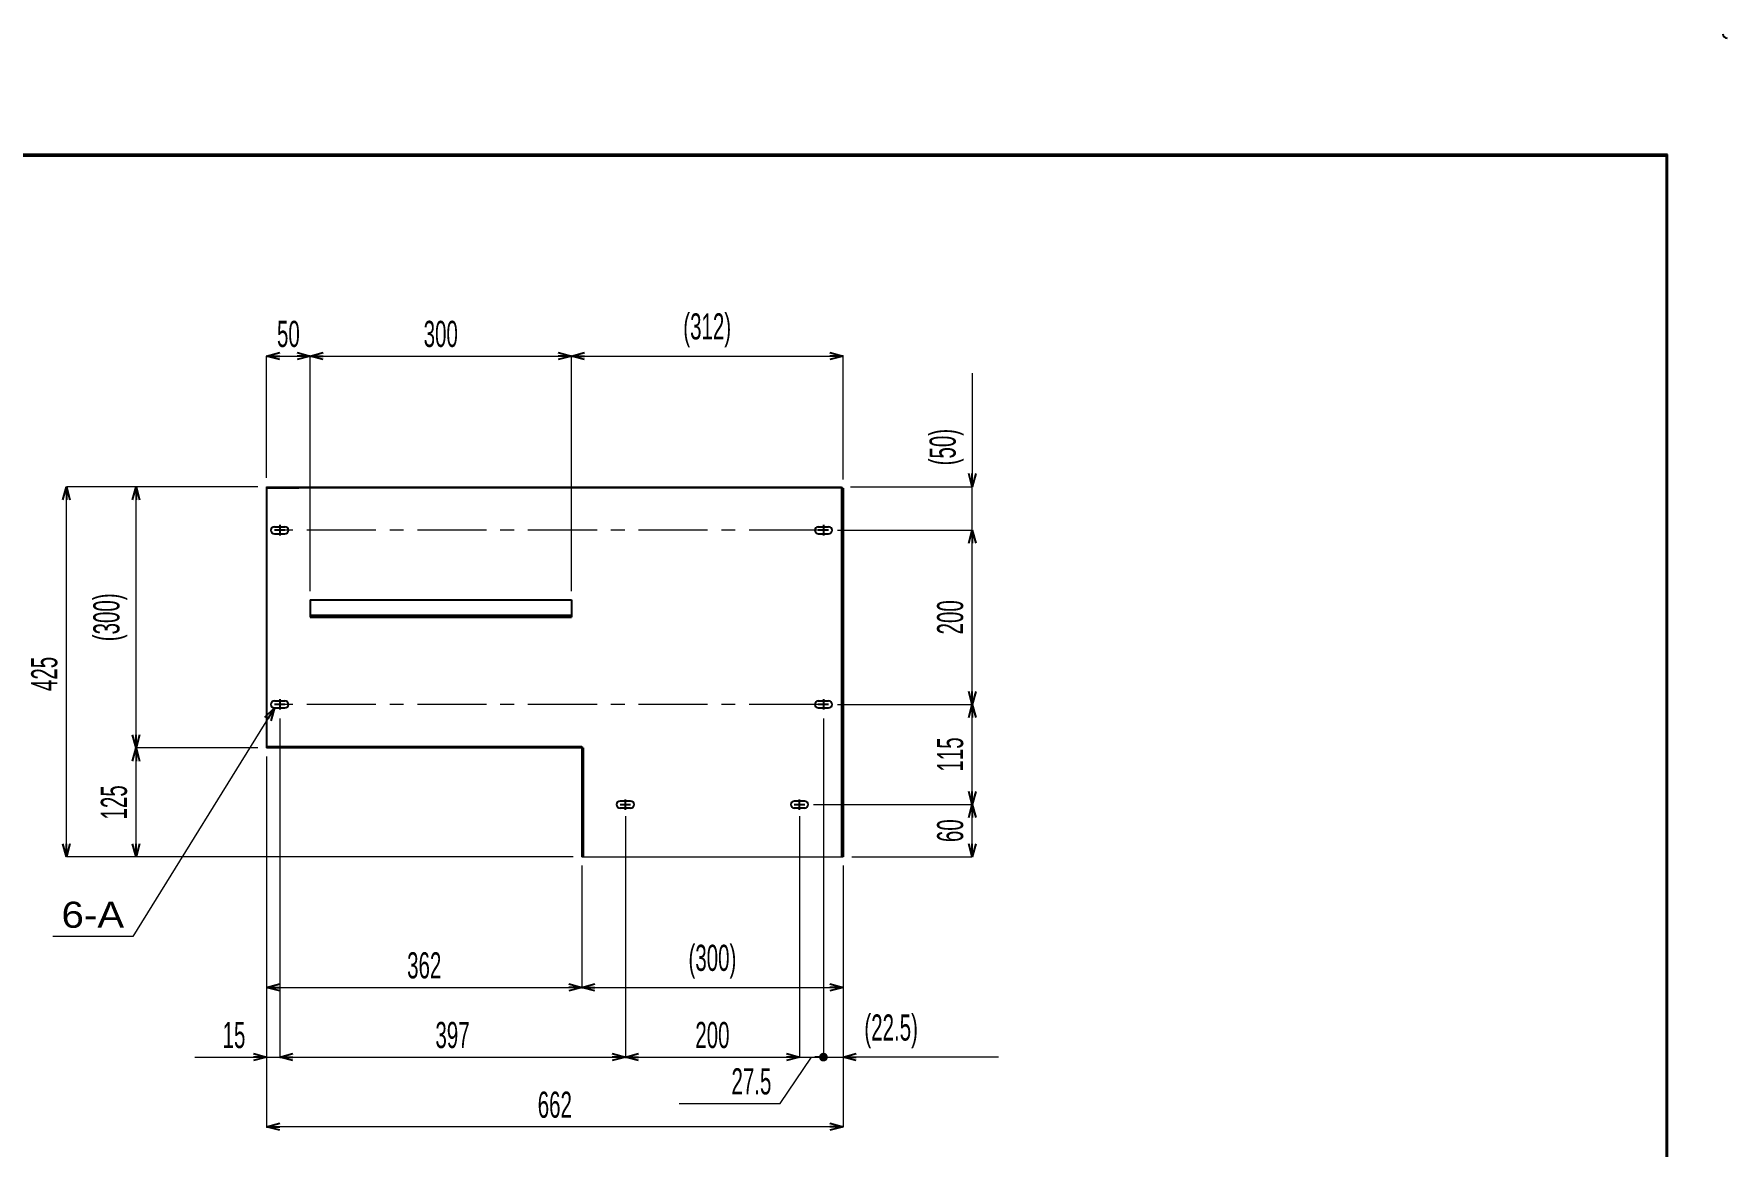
# Model space of a CAD drawing. Header units: millimetres. Extents: x -1485 to 1485, y -1050 to 1050.
# Drawn here: x -460 to 1485, y -227 to 1050 of the extents above; entities that cross this region are included whole.
import ezdxf
from ezdxf.enums import TextEntityAlignment as Align

# ---------------------------------------------------------------- set-up
doc = ezdxf.new("R2010")
doc.units = ezdxf.units.MM
doc.header["$LTSCALE"] = 2.5
doc.linetypes.add('CENTER', pattern=[50.8, 31.75, -6.35, 6.35, -6.35])
for name, color, linetype in [('Layer0012', 7, 'Continuous'), ('Layer0013', 7, 'Continuous'), ('Layer0014', 7, 'Continuous')]:
    doc.layers.add(name, color=color, linetype=linetype)
doc.styles.add('dcStyle0', font='ＭＳ Ｐゴシック', dxfattribs={"width": 0.6})
doc.dimstyles.new('dc_Rotated', dxfattribs={"dimtxt": 30, "dimasz": 15.00113, "dimexe": 0, "dimexo": 10, "dimgap": 10, "dimtad": 3, "dimdec": 1, "dimdsep": 46, "dimtxsty": 'dcStyle0', "dimblk1": 'OPEN30', "dimblk2": 'OPEN30', "dimsah": 1, "dimcen": 0.09, "dimclrd": 4, "dimclre": 4, "dimclrt": 4, "dimadec": 0, "dimazin": 2, "dimtfac": 1, "dimtdec": 4, "dimtmove": 0, "dimatfit": 3, "dimfxl": 1, "dimarcsym": 1})
doc.dimstyles.new('dc_Rotated_F4', dxfattribs={"dimtxt": 30, "dimasz": 10, "dimexe": 0, "dimexo": 10, "dimgap": 10, "dimtad": 3, "dimdec": 1, "dimdsep": 46, "dimtxsty": 'dcStyle0', "dimblk1": 'DOT', "dimblk2": 'DOT', "dimsah": 1, "dimcen": 0.09, "dimclrd": 4, "dimclre": 4, "dimclrt": 4, "dimadec": 0, "dimazin": 2, "dimtfac": 1, "dimtdec": 4, "dimtmove": 1, "dimatfit": 3, "dimfxl": 1, "dimarcsym": 1})

# ---------------------------------------------------------------- blocks, each defined once
blk = doc.blocks.new('_Open30')
at = {"color": 0, "linetype": 'ByBlock', "lineweight": -2}
for p, q in [((-1, 0.267949), (0, 0)), ((0, 0), (-1, -0.267949)), ((0, 0), (-1, 0))]:
    blk.add_line(p, q, dxfattribs=at)
blk = doc.blocks.new('DC_GROUP_AAD6-2748_12')
at = {"layer": 'Layer0013', "color": 4, "linetype": 'Continuous', "lineweight": 13}
for p, q in [((-183.2, 276.1), (-346, 13.6)), ((-346, 13.6), (-438, 13.6))]:
    blk.add_line(p, q, dxfattribs=at)
at = {"layer": 'Layer0013', "color": 4, "xscale": 15.00115266964712, "yscale": 15.00081580252128, "rotation": 58.19362689751381}
blk.add_blockref('_Open30', (-183.2, 276.1), dxfattribs=at)
at = {"layer": 'Layer0013', "color": 4, "style": 'dcStyle0', "width": 1.010573}
blk.add_text('6-A', height=30, dxfattribs=at).set_placement((-428, 23.6), (-356, 23.6), align=Align.FIT)
blk = doc.blocks.new('DC_GROUP_AAD6-2748_23')
at = {"color": 3, "linetype": 'Continuous', "lineweight": 25}
for p, q in [((-183.4, 284.1), (-171.4, 284.1)), ((-183.4, 276.1), (-171.4, 276.1))]:
    blk.add_line(p, q, dxfattribs=at)
at = {"color": 2, "linetype": 'CENTER', "lineweight": 25}
for p, q in [((-171.4, 280.1), (-183.4, 280.1)), ((-177.4, 286.1), (-177.4, 274.1))]:
    blk.add_line(p, q, dxfattribs=at)
at = {"color": 3, "linetype": 'Continuous', "lineweight": 25}
for centre, start, end in [((-183.4, 280.1), 90, 270), ((-171.4, 280.1), 270, 90)]:
    blk.add_arc(centre, 4, start, end, dxfattribs=at)
blk = doc.blocks.new('DC_GROUP_AAD6-2748_24')
at = {"color": 3, "linetype": 'Continuous', "lineweight": 25}
for p, q in [((-183.4, 484.1), (-171.4, 484.1)), ((-183.4, 476.1), (-171.4, 476.1))]:
    blk.add_line(p, q, dxfattribs=at)
at = {"color": 2, "linetype": 'CENTER', "lineweight": 25}
for p, q in [((-171.4, 480.1), (-183.4, 480.1)), ((-177.4, 486.1), (-177.4, 474.1))]:
    blk.add_line(p, q, dxfattribs=at)
at = {"color": 3, "linetype": 'Continuous', "lineweight": 25}
for centre, start, end in [((-183.4, 480.1), 90, 270), ((-171.4, 480.1), 270, 90)]:
    blk.add_arc(centre, 4, start, end, dxfattribs=at)
blk = doc.blocks.new('DC_GROUP_AAD6-2748_25')
at = {"color": 3, "linetype": 'Continuous', "lineweight": 25}
for p, q in [((425.6, 169.1), (413.6, 169.1)), ((425.6, 161.1), (413.6, 161.1))]:
    blk.add_line(p, q, dxfattribs=at)
at = {"color": 2, "linetype": 'CENTER', "lineweight": 25}
for p, q in [((413.6, 165.1), (425.6, 165.1)), ((419.6, 159.1), (419.6, 171.1))]:
    blk.add_line(p, q, dxfattribs=at)
at = {"color": 3, "linetype": 'Continuous', "lineweight": 25}
for centre, start, end in [((413.6, 165.1), 90, 270), ((425.6, 165.1), 270, 90)]:
    blk.add_arc(centre, 4, start, end, dxfattribs=at)
blk = doc.blocks.new('DC_GROUP_AAD6-2748_26')
at = {"color": 3, "linetype": 'Continuous', "lineweight": 25}
for p, q in [((225.6, 169.1), (213.6, 169.1)), ((225.6, 161.1), (213.6, 161.1))]:
    blk.add_line(p, q, dxfattribs=at)
at = {"color": 2, "linetype": 'CENTER', "lineweight": 25}
for p, q in [((213.6, 165.1), (225.6, 165.1)), ((219.6, 159.1), (219.6, 171.1))]:
    blk.add_line(p, q, dxfattribs=at)
at = {"color": 3, "linetype": 'Continuous', "lineweight": 25}
for centre, start, end in [((213.6, 165.1), 90, 270), ((225.6, 165.1), 270, 90)]:
    blk.add_arc(centre, 4, start, end, dxfattribs=at)
blk = doc.blocks.new('DC_GROUP_AAD6-2748_27')
at = {"color": 3, "linetype": 'Continuous', "lineweight": 25}
for p, q in [((441.1, 284.1), (453.1, 284.1)), ((441.1, 276.1), (453.1, 276.1))]:
    blk.add_line(p, q, dxfattribs=at)
at = {"color": 2, "linetype": 'CENTER', "lineweight": 25}
for p, q in [((453.1, 280.1), (441.1, 280.1)), ((447.1, 286.1), (447.1, 274.1))]:
    blk.add_line(p, q, dxfattribs=at)
at = {"color": 3, "linetype": 'Continuous', "lineweight": 25}
for centre, start, end in [((441.1, 280.1), 90, 270), ((453.1, 280.1), 270, 90)]:
    blk.add_arc(centre, 4, start, end, dxfattribs=at)
blk = doc.blocks.new('DC_GROUP_AAD6-2748_28')
at = {"color": 3, "linetype": 'Continuous', "lineweight": 25}
for p, q in [((441.1, 484.1), (453.1, 484.1)), ((441.1, 476.1), (453.1, 476.1))]:
    blk.add_line(p, q, dxfattribs=at)
at = {"color": 2, "linetype": 'CENTER', "lineweight": 25}
for p, q in [((453.1, 480.1), (441.1, 480.1)), ((447.1, 486.1), (447.1, 474.1))]:
    blk.add_line(p, q, dxfattribs=at)
at = {"color": 3, "linetype": 'Continuous', "lineweight": 25}
for centre, start, end in [((441.1, 480.1), 90, 270), ((453.1, 480.1), 270, 90)]:
    blk.add_arc(centre, 4, start, end, dxfattribs=at)
blk = doc.blocks.new('DC_GROUP_AAD6-2748_32')
at = {"color": 3, "linetype": 'Continuous', "lineweight": 25}
for p, q in [((468, 530.1), (468, 105.1)), ((469.6, 528.5), (469.6, 105.1)), ((169.6, 231.7), (169.6, 105.1)), ((171.2, 230.1), (171.2, 105.1))]:
    blk.add_line(p, q, dxfattribs=at)
blk = doc.blocks.new('DC_GROUP_AAD6-2748_31')
at = {"linetype": 'Continuous'}
blk.add_blockref('DC_GROUP_AAD6-2748_32', (0, 0), dxfattribs=at)
blk = doc.blocks.new('DC_GROUP_AAD6-2748_33')
at = {"color": 3, "linetype": 'Continuous', "lineweight": 18}
for p, q in [((-192.4, 530.1), (468, 530.1)), ((469.6, 528.5), (-192.4, 528.5))]:
    blk.add_line(p, q, dxfattribs=at)
blk = doc.blocks.new('DC_GROUP_AAD6-2748_30')
at = {"linetype": 'Continuous'}
for name in ['DC_GROUP_AAD6-2748_33', 'DC_GROUP_AAD6-2748_31']:
    blk.add_blockref(name, (0, 0), dxfattribs=at)
blk = doc.blocks.new('DC_GROUP_AAD6-2748_29')
at = {"color": 3, "linetype": 'Continuous', "lineweight": 25}
for p, q in [((-192.4, 530.1), (-192.4, 230.1)), ((-192.4, 231.7), (169.6, 231.7)), ((171.2, 230.1), (-192.4, 230.1))]:
    blk.add_line(p, q, dxfattribs=at)
at = {"color": 3, "linetype": 'Continuous', "lineweight": 18}
blk.add_line((169.6, 105.1), (469.6, 105.1), dxfattribs=at)
at = {"linetype": 'Continuous'}
blk.add_blockref('DC_GROUP_AAD6-2748_30', (0, 0), dxfattribs=at)
blk = doc.blocks.new('DC_GROUP_AAD6-2748_22')
at = {"color": 3, "linetype": 'Continuous', "lineweight": 18}
for p, q in [((-192.4, 530.1), (-155.4, 530.1)), ((-192.4, 528.5), (-155.4, 528.5))]:
    blk.add_line(p, q, dxfattribs=at)
at = {"color": 5, "linetype": 'CENTER', "lineweight": 13}
for p, q in [((441.1, 480.1), (-171.4, 480.1)), ((441.1, 280.1), (-171.4, 280.1))]:
    blk.add_line(p, q, dxfattribs=at)
at = {"color": 3, "linetype": 'Continuous', "lineweight": 25}
for p, q in [((-142.4, 400.1), (157.6, 400.1)), ((-142.4, 400.1), (-142.4, 380.1)), ((157.6, 400.1), (157.6, 380.1)), ((-142.4, 382.4), (157.6, 382.4)), ((-142.4, 380.1), (157.6, 380.1))]:
    blk.add_line(p, q, dxfattribs=at)
at = {"linetype": 'Continuous'}
for name in ['DC_GROUP_AAD6-2748_29', 'DC_GROUP_AAD6-2748_24', 'DC_GROUP_AAD6-2748_28', 'DC_GROUP_AAD6-2748_23', 'DC_GROUP_AAD6-2748_27', 'DC_GROUP_AAD6-2748_26', 'DC_GROUP_AAD6-2748_25']:
    blk.add_blockref(name, (0, 0), dxfattribs=at)
blk = doc.blocks.new('*D20')
at = {"layer": 'Layer0012', "color": 4, "linetype": 'Continuous', "lineweight": 13}
for p, q in [((447.1, 264.1), (447.1, -124.9)), ((469.6, 95.1), (469.6, -124.9)), ((447.1, -124.9), (469.6, -124.9)), ((648.1, -124.9), (469.6, -124.9))]:
    blk.add_line(p, q, dxfattribs=at)
at = {"layer": 'Layer0012', "color": 4, "xscale": 15.00115266964712, "yscale": 15.00081580252128, "rotation": 180.0000146504487}
blk.add_blockref('_Open30', (469.6, -124.9), dxfattribs=at)
at = {"layer": 'Layer0012', "color": 4, "insert": (494.1, -114.9), "char_height": 30, "attachment_point": 7, "rotation": 0, "style": 'dcStyle0'}
blk.add_mtext('\\T1.00;(22.5)', dxfattribs=at)
blk = doc.blocks.new('_Dot')
at = {"color": 0, "linetype": 'ByBlock', "lineweight": -2}
blk.add_line((-0.5, 0), (-1, 0), dxfattribs=at)
at = {"color": 0, "linetype": 'ByBlock', "const_width": 0.5}
blk.add_lwpolyline([(-0.25, 0, 1), (0.25, 0, 1)], format="xyb", close=True, dxfattribs=at)
blk = doc.blocks.new('*D21')
at = {"layer": 'Layer0012', "color": 4, "linetype": 'Continuous', "lineweight": 13}
for p, q in [((447.1, 264.1), (447.1, -124.9)), ((419.6, 151.9), (419.6, -124.9)), ((397.3, -178.1), (433.4, -124.9)), ((419.6, -124.9), (447.1, -124.9)), ((281.3, -178.1), (397.3, -178.1))]:
    blk.add_line(p, q, dxfattribs=at)
at = {"layer": 'Layer0012', "color": 4, "xscale": 10, "yscale": 10, "rotation": 1.4650448754e-05}
blk.add_blockref('_Dot', (447.1, -124.9), dxfattribs=at)
at = {"layer": 'Layer0012', "color": 4, "insert": (387.3, -168.1), "char_height": 30, "attachment_point": 9, "rotation": 0, "style": 'dcStyle0'}
blk.add_mtext('\\T1.00;27.5', dxfattribs=at)
blk = doc.blocks.new('*D22')
at = {"layer": 'Layer0012', "color": 4, "linetype": 'Continuous', "lineweight": 13}
for p, q in [((219.6, 151.9), (219.6, -124.9)), ((419.6, 151.9), (419.6, -124.9)), ((219.6, -124.9), (419.6, -124.9))]:
    blk.add_line(p, q, dxfattribs=at)
at = {"layer": 'Layer0012', "color": 4, "xscale": 15.00115266964712, "yscale": 15.00081580252128}
for p, rotation in [((219.6, -124.9), 180.0000146504488), ((419.6, -124.9), 1.4650448754e-05)]:
    blk.add_blockref('_Open30', p, dxfattribs=dict(at, rotation=rotation))
at = {"layer": 'Layer0012', "color": 4, "insert": (319.6, -114.9), "char_height": 30, "attachment_point": 8, "rotation": 0, "style": 'dcStyle0'}
blk.add_mtext('\\T1.00;200', dxfattribs=at)
blk = doc.blocks.new('*D23')
at = {"layer": 'Layer0012', "color": 4, "linetype": 'Continuous', "lineweight": 13}
for p, q in [((-177.4, 264.1), (-177.4, -124.9)), ((219.6, 151.9), (219.6, -124.9)), ((-177.4, -124.9), (219.6, -124.9))]:
    blk.add_line(p, q, dxfattribs=at)
at = {"layer": 'Layer0012', "color": 4, "xscale": 15.00115266964712, "yscale": 15.00081580252128}
for p, rotation in [((-177.4, -124.9), 180.0000146504487), ((219.6, -124.9), 1.4650448754e-05)]:
    blk.add_blockref('_Open30', p, dxfattribs=dict(at, rotation=rotation))
at = {"layer": 'Layer0012', "color": 4, "insert": (21.1, -114.9), "char_height": 30, "attachment_point": 8, "style": 'dcStyle0'}
blk.add_mtext('\\T1.00;397', dxfattribs=at)
blk = doc.blocks.new('*D24')
at = {"layer": 'Layer0012', "color": 4, "linetype": 'Continuous', "lineweight": 13}
for p, q in [((-177.4, 264.1), (-177.4, -124.9)), ((-192.4, 220.1), (-192.4, -124.9)), ((-274.8, -124.9), (-192.4, -124.9)), ((-192.4, -124.9), (-177.4, -124.9))]:
    blk.add_line(p, q, dxfattribs=at)
at = {"layer": 'Layer0012', "color": 4, "xscale": 15.00115266964712, "yscale": 15.00081580252128, "rotation": 1.4650448754e-05}
blk.add_blockref('_Open30', (-192.4, -124.9), dxfattribs=at)
at = {"layer": 'Layer0012', "color": 4, "insert": (-216.8, -114.9), "char_height": 30, "attachment_point": 9, "rotation": 0, "style": 'dcStyle0'}
blk.add_mtext('\\T1.00;15', dxfattribs=at)
blk = doc.blocks.new('*D25')
at = {"layer": 'Layer0012', "color": 4, "linetype": 'Continuous', "lineweight": 13}
for p, q in [((-192.4, 220.1), (-192.4, -204.9)), ((469.6, 95.1), (469.6, -204.9)), ((469.6, -204.9), (-192.4, -204.9))]:
    blk.add_line(p, q, dxfattribs=at)
at = {"layer": 'Layer0012', "color": 4, "xscale": 15.00115266964712, "yscale": 15.00081580252128}
for p, rotation in [((-192.4, -204.9), 180.0000146504487), ((469.6, -204.9), 1.4650448754e-05)]:
    blk.add_blockref('_Open30', p, dxfattribs=dict(at, rotation=rotation))
at = {"layer": 'Layer0012', "color": 4, "insert": (138.6, -194.9), "char_height": 30, "attachment_point": 8, "style": 'dcStyle0'}
blk.add_mtext('\\T1.00;662', dxfattribs=at)
blk = doc.blocks.new('*D32')
at = {"layer": 'Layer0012', "color": 4, "linetype": 'Continuous', "lineweight": 13}
for p, q in [((435.6, 165.1), (618, 165.1)), ((618, 105.1), (618, 165.1)), ((479.6, 105.1), (618, 105.1))]:
    blk.add_line(p, q, dxfattribs=at)
at = {"layer": 'Layer0012', "color": 4, "xscale": 15.00115266964712, "yscale": 15.00081580252128}
for p, rotation in [((618, 165.1), 90), ((618, 105.1), 270)]:
    blk.add_blockref('_Open30', p, dxfattribs=dict(at, rotation=rotation))
at = {"layer": 'Layer0012', "color": 4, "insert": (608, 135.1), "char_height": 30, "attachment_point": 8, "rotation": 90, "style": 'dcStyle0'}
blk.add_mtext('\\T1.00;60', dxfattribs=at)
blk = doc.blocks.new('*D33')
at = {"layer": 'Layer0012', "color": 4, "linetype": 'Continuous', "lineweight": 13}
for p, q in [((463.1, 280.1), (618, 280.1)), ((618, 165.1), (618, 280.1)), ((435.6, 165.1), (618, 165.1))]:
    blk.add_line(p, q, dxfattribs=at)
at = {"layer": 'Layer0012', "color": 4, "xscale": 15.00115266964712, "yscale": 15.00081580252128}
for p, rotation in [((618, 280.1), 90), ((618, 165.1), 270)]:
    blk.add_blockref('_Open30', p, dxfattribs=dict(at, rotation=rotation))
at = {"layer": 'Layer0012', "color": 4, "insert": (608, 222.6), "char_height": 30, "attachment_point": 8, "rotation": 90, "style": 'dcStyle0'}
blk.add_mtext('\\T1.00;115', dxfattribs=at)
blk = doc.blocks.new('*D34')
at = {"layer": 'Layer0012', "color": 4, "linetype": 'Continuous', "lineweight": 13}
for p, q in [((463.1, 480.1), (618, 480.1)), ((618, 280.1), (618, 480.1)), ((463.1, 280.1), (618, 280.1))]:
    blk.add_line(p, q, dxfattribs=at)
at = {"layer": 'Layer0012', "color": 4, "xscale": 15.00115266964712, "yscale": 15.00081580252128}
for p, rotation in [((618, 480.1), 90), ((618, 280.1), 270)]:
    blk.add_blockref('_Open30', p, dxfattribs=dict(at, rotation=rotation))
at = {"layer": 'Layer0012', "color": 4, "insert": (608, 380.1), "char_height": 30, "attachment_point": 8, "rotation": 90, "style": 'dcStyle0'}
blk.add_mtext('\\T1.00;200', dxfattribs=at)
blk = doc.blocks.new('*D35')
at = {"layer": 'Layer0012', "color": 4, "linetype": 'Continuous', "lineweight": 13}
for p, q in [((618, 660.6), (618, 530.1)), ((478, 530.1), (618, 530.1)), ((618, 480.1), (618, 530.1)), ((463.1, 480.1), (618, 480.1))]:
    blk.add_line(p, q, dxfattribs=at)
at = {"layer": 'Layer0012', "color": 4, "xscale": 15.00115266964712, "yscale": 15.00081580252128, "rotation": 270}
blk.add_blockref('_Open30', (618, 530.1), dxfattribs=at)
at = {"layer": 'Layer0012', "color": 4, "insert": (608, 554.6), "char_height": 30, "attachment_point": 7, "rotation": 90, "style": 'dcStyle0'}
blk.add_mtext('\\T1.00;(50)', dxfattribs=at)
blk = doc.blocks.new('*D36')
at = {"layer": 'Layer0012', "color": 4, "linetype": 'Continuous', "lineweight": 13}
for p, q in [((-192.4, 680.1), (-142.4, 680.1)), ((-192.4, 540.1), (-192.4, 680.1)), ((-142.4, 410.1), (-142.4, 680.1))]:
    blk.add_line(p, q, dxfattribs=at)
at = {"layer": 'Layer0012', "color": 4, "xscale": 15.00115266964712, "yscale": 15.00081580252128}
for p, rotation in [((-192.4, 680.1), 180), ((-142.4, 680.1), 360)]:
    blk.add_blockref('_Open30', p, dxfattribs=dict(at, rotation=rotation))
at = {"layer": 'Layer0012', "color": 4, "insert": (-167.4, 690.1), "char_height": 30, "attachment_point": 8, "style": 'dcStyle0'}
blk.add_mtext('\\T1.00;50', dxfattribs=at)
blk = doc.blocks.new('*D37')
at = {"layer": 'Layer0012', "color": 4, "linetype": 'Continuous', "lineweight": 13}
for p, q in [((-142.4, 680.1), (157.6, 680.1)), ((-142.4, 410.1), (-142.4, 680.1)), ((157.6, 410.1), (157.6, 680.1))]:
    blk.add_line(p, q, dxfattribs=at)
at = {"layer": 'Layer0012', "color": 4, "xscale": 15.00115266964712, "yscale": 15.00081580252128}
for p, rotation in [((-142.4, 680.1), 180), ((157.6, 680.1), 360)]:
    blk.add_blockref('_Open30', p, dxfattribs=dict(at, rotation=rotation))
at = {"layer": 'Layer0012', "color": 4, "insert": (7.6, 690.1), "char_height": 30, "attachment_point": 8, "style": 'dcStyle0'}
blk.add_mtext('\\T1.00;300', dxfattribs=at)
blk = doc.blocks.new('*D38')
at = {"layer": 'Layer0012', "color": 4, "linetype": 'Continuous', "lineweight": 13}
for p, q in [((157.6, 680.1), (469.6, 680.1)), ((157.6, 410.1), (157.6, 680.1)), ((469.6, 538.5), (469.6, 680.1))]:
    blk.add_line(p, q, dxfattribs=at)
at = {"layer": 'Layer0012', "color": 4, "xscale": 15.00115266964712, "yscale": 15.00081580252128}
for p, rotation in [((157.6, 680.1), 180), ((469.6, 680.1), 360)]:
    blk.add_blockref('_Open30', p, dxfattribs=dict(at, rotation=rotation))
at = {"layer": 'Layer0012', "color": 4, "insert": (313.6, 690.1), "char_height": 30, "attachment_point": 8, "style": 'dcStyle0'}
blk.add_mtext('\\T1.00;(312)', dxfattribs=at)
blk = doc.blocks.new('*D39')
at = {"layer": 'Layer0012', "color": 4, "linetype": 'Continuous', "lineweight": 13}
for p, q in [((-422.4, 105.1), (-422.4, 530.1)), ((-202.4, 530.1), (-422.4, 530.1)), ((159.6, 105.1), (-422.4, 105.1))]:
    blk.add_line(p, q, dxfattribs=at)
at = {"layer": 'Layer0012', "color": 4, "xscale": 15.00115266964712, "yscale": 15.00081580252128}
for p, rotation in [((-422.4, 530.1), 90), ((-422.4, 105.1), 270)]:
    blk.add_blockref('_Open30', p, dxfattribs=dict(at, rotation=rotation))
at = {"layer": 'Layer0012', "color": 4, "insert": (-432.4, 315.1), "char_height": 30, "attachment_point": 8, "rotation": 90, "style": 'dcStyle0'}
blk.add_mtext('\\T1.00;425', dxfattribs=at)
blk = doc.blocks.new('*D49')
at = {"layer": 'Layer0012', "color": 4, "linetype": 'Continuous', "lineweight": 13}
for p, q in [((-192.4, 220.1), (-192.4, -44.9)), ((169.6, 95.1), (169.6, -44.9)), ((-192.4, -44.9), (169.6, -44.9))]:
    blk.add_line(p, q, dxfattribs=at)
at = {"layer": 'Layer0012', "color": 4, "xscale": 15.00115266964712, "yscale": 15.00081580252128}
for p, rotation in [((-192.4, -44.9), 180), ((169.6, -44.9), 360)]:
    blk.add_blockref('_Open30', p, dxfattribs=dict(at, rotation=rotation))
at = {"layer": 'Layer0012', "color": 4, "insert": (-11.4, -34.9), "char_height": 30, "attachment_point": 8, "style": 'dcStyle0'}
blk.add_mtext('\\T1.00;362', dxfattribs=at)
blk = doc.blocks.new('*D50')
at = {"layer": 'Layer0012', "color": 4, "linetype": 'Continuous', "lineweight": 13}
for p, q in [((169.6, 95.1), (169.6, -44.9)), ((469.6, 95.1), (469.6, -44.9)), ((169.6, -44.9), (469.6, -44.9))]:
    blk.add_line(p, q, dxfattribs=at)
at = {"layer": 'Layer0012', "color": 4, "xscale": 15.00115266964712, "yscale": 15.00081580252128}
for p, rotation in [((169.6, -44.9), 180), ((469.6, -44.9), 360)]:
    blk.add_blockref('_Open30', p, dxfattribs=dict(at, rotation=rotation))
at = {"layer": 'Layer0012', "color": 4, "insert": (319.6, -34.9), "char_height": 30, "attachment_point": 8, "style": 'dcStyle0'}
blk.add_mtext('\\T1.00;(300)', dxfattribs=at)
blk = doc.blocks.new('*D51')
at = {"layer": 'Layer0012', "color": 4, "linetype": 'Continuous', "lineweight": 13}
for p, q in [((-342.4, 105.1), (-342.4, 230.1)), ((-202.4, 230.1), (-342.4, 230.1)), ((159.6, 105.1), (-342.4, 105.1))]:
    blk.add_line(p, q, dxfattribs=at)
at = {"layer": 'Layer0012', "color": 4, "xscale": 15.00115266964712, "yscale": 15.00081580252128}
for p, rotation in [((-342.4, 230.1), 90), ((-342.4, 105.1), 270)]:
    blk.add_blockref('_Open30', p, dxfattribs=dict(at, rotation=rotation))
at = {"layer": 'Layer0012', "color": 4, "insert": (-352.4, 167.6), "char_height": 30, "attachment_point": 8, "rotation": 90, "style": 'dcStyle0'}
blk.add_mtext('\\T1.00;125', dxfattribs=at)
blk = doc.blocks.new('*D52')
at = {"layer": 'Layer0012', "color": 4, "linetype": 'Continuous', "lineweight": 13}
for p, q in [((-342.4, 230.1), (-342.4, 530.1)), ((-202.4, 530.1), (-342.4, 530.1)), ((-202.4, 230.1), (-342.4, 230.1))]:
    blk.add_line(p, q, dxfattribs=at)
at = {"layer": 'Layer0012', "color": 4, "xscale": 15.00115266964712, "yscale": 15.00081580252128}
for p, rotation in [((-342.4, 530.1), 90), ((-342.4, 230.1), 270)]:
    blk.add_blockref('_Open30', p, dxfattribs=dict(at, rotation=rotation))
at = {"layer": 'Layer0012', "color": 4, "insert": (-352.4, 380.1), "char_height": 30, "attachment_point": 8, "rotation": 90, "style": 'dcStyle0'}
blk.add_mtext('\\T1.00;(300)', dxfattribs=at)

msp = doc.modelspace()

# ---------------------------------------------------------------- linework, layer by layer
at = {"layer": 'Layer0014', "color": 3, "linetype": 'Continuous', "lineweight": 25}
for p, q in [((1416.5, 911.5), (-1416.5, 911.5)), ((-1415, 910), (1415, 910)), ((1415, 910), (1415, -980)), ((1416.5, -981.5), (1416.5, 911.5))]:
    msp.add_line(p, q, dxfattribs=at)
at = {"layer": 'Layer0014', "color": 5, "linetype": 'Continuous', "lineweight": 25}
msp.add_arc((1485, 1050), 5, 180, 270, dxfattribs=at)

# ---------------------------------------------------------------- block references
at = {"linetype": 'Continuous'}
msp.add_blockref('DC_GROUP_AAD6-2748_22', (0, 0), dxfattribs=at)
at = {"layer": 'Layer0013', "linetype": 'Continuous'}
msp.add_blockref('DC_GROUP_AAD6-2748_12', (0, 0), dxfattribs=at)

# ---------------------------------------------------------------- dimensions: what is measured, and where the dimension line sits
at = {"layer": 'Layer0012', "linetype": 'Continuous', "lineweight": 13}
for base, p1, p2, picture, middle in [((-142.35, 680.07), (-192.35, 530.06), (-142.35, 400.06), '*D36', (-167.35, 680.07)), ((157.65, 680.07), (-142.35, 400.06), (157.65, 400.06), '*D37', (7.65, 680.07)), ((169.65, -44.93), (-192.35, 230.06), (169.65, 105.07), '*D49', (-11.35, -44.93))]:
    dim = msp.add_linear_dim(base=base, p1=p1, p2=p2, dimstyle='dc_Rotated', override={"dimtxt": 30, "dimasz": 15.00113, "dimexe": 0, "dimexo": 10, "dimgap": 10, "dimtad": 3, "dimtih": 0, "dimtoh": 0, "dimdec": 1, "dimlfac": 1, "dimzin": 8, "dimtxsty": 'dcStyle0', "dimblk1": 'Open30', "dimblk2": 'Open30', "dimsah": 1, "dimclrd": 4, "dimclre": 4, "dimclrt": 4, "dimazin": 2, "dimtofl": 1, "dimtolj": 0, "dimtzin": 8, "dimarcsym": 1}, dxfattribs=at)
    dim.commit()
    dim.dimension.update_dxf_attribs({"geometry": picture, "text_midpoint": middle, "dimtype": 160})
for base, p1, p2, picture, middle in [((469.65, 680.07), (157.65, 400.06), (469.65, 528.47), '*D38', (313.65, 680.07)), ((469.65, -44.93), (169.65, 105.07), (469.65, 105.07), '*D50', (319.65, -44.93))]:
    dim = msp.add_linear_dim(base=base, p1=p1, p2=p2, text='(<>)', dimstyle='dc_Rotated', override={"dimtxt": 30, "dimasz": 15.00113, "dimexe": 0, "dimexo": 10, "dimgap": 10, "dimtad": 3, "dimtih": 0, "dimtoh": 0, "dimdec": 1, "dimlfac": 1, "dimzin": 8, "dimtxsty": 'dcStyle0', "dimblk1": 'Open30', "dimblk2": 'Open30', "dimsah": 1, "dimclrd": 4, "dimclre": 4, "dimclrt": 4, "dimazin": 2, "dimtofl": 1, "dimtolj": 0, "dimtzin": 8, "dimarcsym": 1}, dxfattribs=at)
    dim.commit()
    dim.dimension.update_dxf_attribs({"geometry": picture, "text_midpoint": middle, "dimtype": 160})
for base, p1, p2, angle, override, picture, middle in [((618.05, 530.07), (453.15, 480.07), (468.05, 530.07), 90, {"dimtxt": 30, "dimasz": 15.00113, "dimexe": 0, "dimexo": 10, "dimgap": 10, "dimtad": 3, "dimtih": 0, "dimtoh": 0, "dimdec": 1, "dimlfac": 1, "dimzin": 8, "dimtxsty": 'dcStyle0', "dimblk1": 'Open30', "dimblk2": 'Open30', "dimsah": 1, "dimclrd": 4, "dimclre": 4, "dimclrt": 4, "dimazin": 2, "dimtofl": 1, "dimtolj": 0, "dimtzin": 8, "dimarcsym": 1}, '*D35', (618.05, 602.56)), ((-342.35, 530.06), (-192.35, 230.06), (-192.35, 530.06), 90, {"dimtxt": 30, "dimasz": 15.00113, "dimexe": 0, "dimexo": 10, "dimgap": 10, "dimtad": 3, "dimtih": 0, "dimtoh": 0, "dimdec": 1, "dimlfac": 1, "dimzin": 8, "dimtxsty": 'dcStyle0', "dimblk1": 'Open30', "dimblk2": 'Open30', "dimsah": 1, "dimclrd": 4, "dimclre": 4, "dimclrt": 4, "dimazin": 2, "dimtofl": 1, "dimtolj": 0, "dimtzin": 8, "dimarcsym": 1}, '*D52', (-342.35, 380.06)), ((469.65, -124.93), (447.15, 274.07), (469.65, 105.07), 0.00001, {"dimtxt": 30, "dimasz": 15.00113, "dimexe": 0, "dimexo": 10, "dimgap": 10.000006, "dimtad": 3, "dimtih": 0, "dimtoh": 0, "dimdec": 1, "dimlfac": 1, "dimzin": 8, "dimtxsty": 'dcStyle0', "dimblk1": 'Open30', "dimblk2": 'Open30', "dimsah": 1, "dimclrd": 4, "dimclre": 4, "dimclrt": 4, "dimazin": 2, "dimtofl": 1, "dimtolj": 0, "dimtzin": 8, "dimarcsym": 1}, '*D20', (566.14, -124.93))]:
    dim = msp.add_linear_dim(base=base, p1=p1, p2=p2, angle=angle, text='(<>)', dimstyle='dc_Rotated', override=override, dxfattribs=at)
    dim.commit()
    dim.dimension.update_dxf_attribs({"geometry": picture, "text_midpoint": middle, "dimtype": 160})
for base, p1, p2, angle, dimstyle, override, picture, middle in [((-422.35, 530.06), (169.65, 105.07), (-192.35, 530.06), 90, 'dc_Rotated', {"dimtxt": 30, "dimasz": 15.00113, "dimexe": 0, "dimexo": 10, "dimgap": 10, "dimtad": 3, "dimtih": 0, "dimtoh": 0, "dimdec": 1, "dimlfac": 1, "dimzin": 8, "dimtxsty": 'dcStyle0', "dimblk1": 'Open30', "dimblk2": 'Open30', "dimsah": 1, "dimclrd": 4, "dimclre": 4, "dimclrt": 4, "dimazin": 2, "dimtofl": 1, "dimtolj": 0, "dimtzin": 8, "dimarcsym": 1}, '*D39', (-422.35, 315.07)), ((618.05, 480.07), (453.15, 280.07), (453.15, 480.07), 90, 'dc_Rotated', {"dimtxt": 30, "dimasz": 15.00113, "dimexe": 0, "dimexo": 10, "dimgap": 10, "dimtad": 3, "dimtih": 0, "dimtoh": 0, "dimdec": 1, "dimlfac": 1, "dimzin": 8, "dimtxsty": 'dcStyle0', "dimblk1": 'Open30', "dimblk2": 'Open30', "dimsah": 1, "dimclrd": 4, "dimclre": 4, "dimclrt": 4, "dimazin": 2, "dimtofl": 1, "dimtolj": 0, "dimtzin": 8, "dimarcsym": 1}, '*D34', (618.05, 380.07)), ((-177.35, -124.93), (-192.35, 230.06), (-177.35, 274.06), 0.00001, 'dc_Rotated', {"dimtxt": 30, "dimasz": 15.00113, "dimexe": 0, "dimexo": 10, "dimgap": 9.99999, "dimtad": 3, "dimtih": 0, "dimtoh": 0, "dimdec": 1, "dimlfac": 1, "dimzin": 8, "dimtxsty": 'dcStyle0', "dimblk1": 'Open30', "dimblk2": 'Open30', "dimsah": 1, "dimclrd": 4, "dimclre": 4, "dimclrt": 4, "dimazin": 2, "dimtofl": 1, "dimtolj": 0, "dimtzin": 8, "dimarcsym": 1}, '*D24', (-240.84, -124.93)), ((219.65, -124.93), (-177.35, 274.06), (219.65, 161.87), 0.00001, 'dc_Rotated', {"dimtxt": 30, "dimasz": 15.00113, "dimexe": 0, "dimexo": 10, "dimgap": 10, "dimtad": 3, "dimtih": 0, "dimtoh": 0, "dimdec": 1, "dimlfac": 1, "dimzin": 8, "dimtxsty": 'dcStyle0', "dimblk1": 'Open30', "dimblk2": 'Open30', "dimsah": 1, "dimclrd": 4, "dimclre": 4, "dimclrt": 4, "dimazin": 2, "dimtofl": 1, "dimtolj": 0, "dimtzin": 8, "dimarcsym": 1}, '*D23', (21.15, -124.93)), ((447.15, -124.93), (419.65, 161.87), (447.15, 274.07), 0.00001, 'dc_Rotated_F4', {"dimtxt": 30, "dimasz": 10, "dimexe": 0, "dimexo": 10, "dimgap": 10, "dimtad": 3, "dimtih": 0, "dimtoh": 0, "dimdec": 1, "dimlfac": 1, "dimzin": 8, "dimtxsty": 'dcStyle0', "dimblk1": 'Dot', "dimblk2": 'Dot', "dimsah": 1, "dimclrd": 4, "dimclre": 4, "dimclrt": 4, "dimazin": 2, "dimtofl": 1, "dimtmove": 1, "dimtolj": 0, "dimtzin": 8, "dimarcsym": 1}, '*D21', (339.28, -178.13)), ((618.05, 280.07), (425.65, 165.06), (453.15, 280.07), 90, 'dc_Rotated', {"dimtxt": 30, "dimasz": 15.00113, "dimexe": 0, "dimexo": 10, "dimgap": 10, "dimtad": 3, "dimtih": 0, "dimtoh": 0, "dimdec": 1, "dimlfac": 1, "dimzin": 8, "dimtxsty": 'dcStyle0', "dimblk1": 'Open30', "dimblk2": 'Open30', "dimsah": 1, "dimclrd": 4, "dimclre": 4, "dimclrt": 4, "dimazin": 2, "dimtofl": 1, "dimtolj": 0, "dimtzin": 8, "dimarcsym": 1}, '*D33', (618.05, 222.56)), ((-342.35, 230.06), (169.65, 105.07), (-192.35, 230.06), 90, 'dc_Rotated', {"dimtxt": 30, "dimasz": 15.00113, "dimexe": 0, "dimexo": 10, "dimgap": 10, "dimtad": 3, "dimtih": 0, "dimtoh": 0, "dimdec": 1, "dimlfac": 1, "dimzin": 8, "dimtxsty": 'dcStyle0', "dimblk1": 'Open30', "dimblk2": 'Open30', "dimsah": 1, "dimclrd": 4, "dimclre": 4, "dimclrt": 4, "dimazin": 2, "dimtofl": 1, "dimtolj": 0, "dimtzin": 8, "dimarcsym": 1}, '*D51', (-342.35, 167.57)), ((-192.35, -204.93), (469.65, 105.07), (-192.35, 230.06), 0.00001, 'dc_Rotated', {"dimtxt": 30, "dimasz": 15.00113, "dimexe": 0, "dimexo": 10, "dimgap": 10, "dimtad": 3, "dimtih": 0, "dimtoh": 0, "dimdec": 1, "dimlfac": 1, "dimzin": 8, "dimtxsty": 'dcStyle0', "dimblk1": 'Open30', "dimblk2": 'Open30', "dimsah": 1, "dimclrd": 4, "dimclre": 4, "dimclrt": 4, "dimazin": 2, "dimtofl": 1, "dimtolj": 0, "dimtzin": 8, "dimarcsym": 1}, '*D25', (138.65, -204.93)), ((419.65, -124.93), (219.65, 161.87), (419.65, 161.87), 0.00001, 'dc_Rotated', {"dimtxt": 30, "dimasz": 15.00113, "dimexe": 0, "dimexo": 10, "dimgap": 10, "dimtad": 3, "dimtih": 0, "dimtoh": 0, "dimdec": 1, "dimlfac": 1, "dimzin": 8, "dimtxsty": 'dcStyle0', "dimblk1": 'Open30', "dimblk2": 'Open30', "dimsah": 1, "dimclrd": 4, "dimclre": 4, "dimclrt": 4, "dimazin": 2, "dimtofl": 1, "dimtolj": 0, "dimtzin": 8, "dimarcsym": 1}, '*D22', (319.65, -124.93)), ((618.05, 165.06), (469.65, 105.07), (425.65, 165.06), 90, 'dc_Rotated', {"dimtxt": 30, "dimasz": 15.00113, "dimexe": 0, "dimexo": 10, "dimgap": 10, "dimtad": 3, "dimtih": 0, "dimtoh": 0, "dimdec": 1, "dimlfac": 1, "dimzin": 8, "dimtxsty": 'dcStyle0', "dimblk1": 'Open30', "dimblk2": 'Open30', "dimsah": 1, "dimclrd": 4, "dimclre": 4, "dimclrt": 4, "dimazin": 2, "dimtofl": 1, "dimtolj": 0, "dimtzin": 8, "dimarcsym": 1}, '*D32', (618.05, 135.07))]:
    dim = msp.add_linear_dim(base=base, p1=p1, p2=p2, angle=angle, dimstyle=dimstyle, override=override, dxfattribs=at)
    dim.commit()
    dim.dimension.update_dxf_attribs({"geometry": picture, "text_midpoint": middle, "dimtype": 160})

doc.saveas('drawing.dxf')
